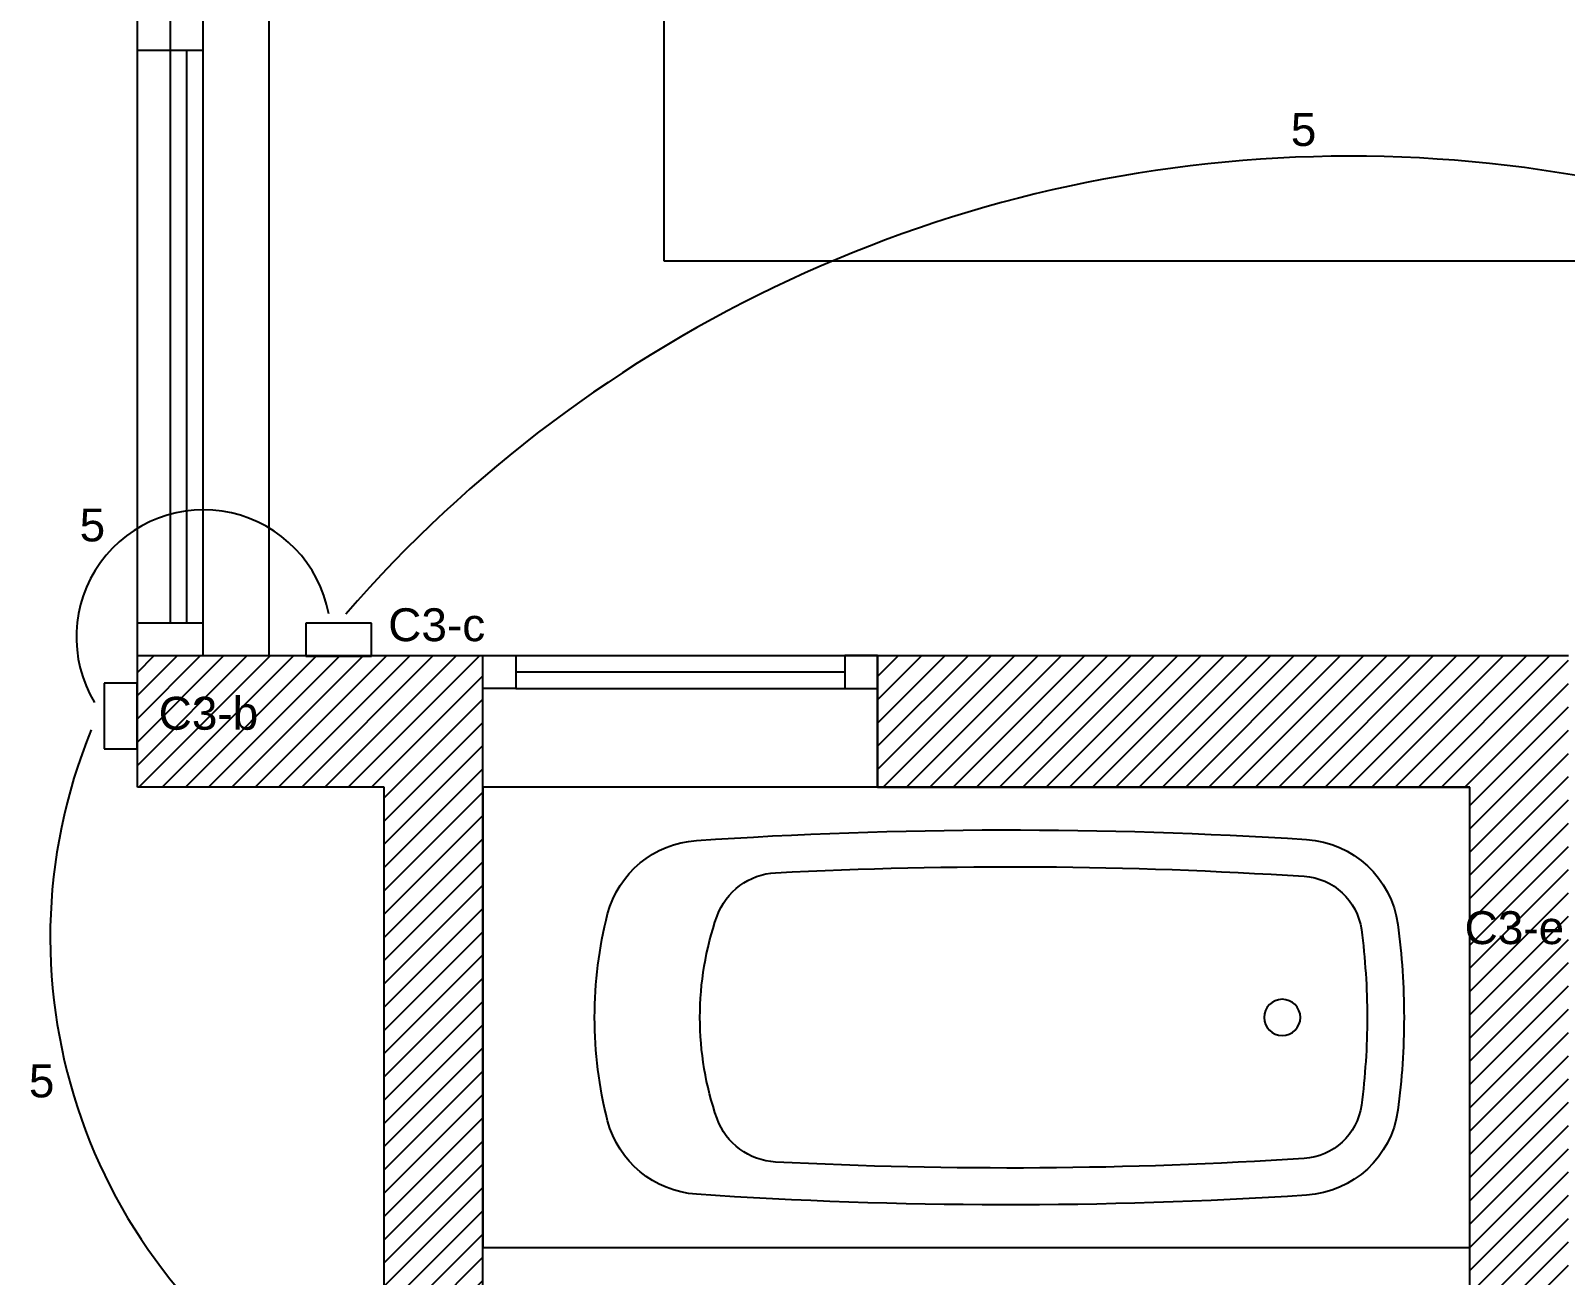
# Model space of a CAD drawing. Header units: millimetres. Extents: x -269 to 325, y -184 to 236.
# Drawn here: x 30.91 to 54.23, y 50.17 to 69.09 of the extents above; entities that cross this region are included whole.
import ezdxf

# ---------------------------------------------------------------- set-up
doc = ezdxf.new("R2010")
doc.units = ezdxf.units.MM
for name, color, linetype in [('01', 1, 'Continuous'), ('Equipamiento', 8, 'Continuous'), ('Hatch', 8, 'Continuous'), ('muros', 5, 'Continuous')]:
    doc.layers.add(name, color=color, linetype=linetype)
doc.styles.get("Standard").update_dxf_attribs({"font": 'arial.ttf'})
pattern_1 = [(45, (-1250.98112, -476.0581), (-0.176776695, 0.176776695), [])]

# ---------------------------------------------------------------- blocks, each defined once
blk = doc.blocks.new('A$C10014F18')
for p, q in [((0.025, 0.015), (0.025, 1.515)), ((0.025, 1.515), (0.725, 1.515)), ((0.725, 1.515), (0.725, 0.015)), ((0.725, 0.015), (0.025, 0.015))]:
    blk.add_line(p, q)
blk.add_circle((0.375, 1.23), 0.0275)
for centre, radius, start, end in [((0.2543, 1.2571), 0.15, 97.8246, 176.2997), ((0.375, 0.3406), 1.0744, 89.9997, 97.5485), ((0.375, 0.3406), 1.0744, 82.4515, 90.0003), ((0.4957, 1.2571), 0.15, 3.7003, 82.1754), ((0.375, 0.3406), 1.0184, 89.9997, 97.5327), ((0.375, 0.3406), 1.0184, 82.4673, 90.0003), ((0.2543, 1.2571), 0.094, 97.8246, 176.2997), ((0.4957, 1.2571), 0.094, 3.7003, 82.1754), ((7.09, 0.815), 7, 176.2997, 183.89475), ((7.09, 0.815), 6.944, 176.2997, 182.93094), ((-6.34, 0.815), 6.944, 357.06914, 3.70038), ((-6.34, 0.815), 7, 356.10532, 3.70038), ((0.255, 0.4651), 0.1, 182.9309, 250.2221), ((0.495, 0.4651), 0.1, 289.7779, 357.0691), ((0.375, 0.8139), 0.4689, 250.8482, 270.0045), ((0.375, 0.8139), 0.4689, 269.9955, 289.1518), ((0.2558, 0.3497), 0.15, 183.8947, 255.3014), ((0.4942, 0.3497), 0.15, 284.6986, 356.1053), ((0.375, 0.8242), 0.6392, 255.7621, 270.0018), ((0.375, 0.8242), 0.6392, 269.9982, 284.2379)]:
    blk.add_arc(centre, radius, start, end)

msp = doc.modelspace()

# ---------------------------------------------------------------- hatches: boundary and pattern name
at = {"layer": 'Hatch'}
h = msp.add_hatch(dxfattribs=at)
h.set_pattern_fill('ANSI31', color=256, scale=2, style=0)
h.set_pattern_definition(pattern_1)
h.paths.add_polyline_path([(37.781, 59.59), (32.531, 59.59), (32.531, 57.59), (36.281, 57.59), (36.281, 29.54), (32.531, 29.54), (32.531, 28.04), (37.781, 28.04)])
h = msp.add_hatch(dxfattribs=at)
h.set_pattern_fill('ANSI31', color=256, scale=2, style=0)
h.set_pattern_definition(pattern_1)
h.paths.add_polyline_path([(52.781, 57.59), (52.781, 29.54), (45.781, 29.54), (45.781, 28.04), (54.281, 28.04), (54.281, 59.59), (43.781, 59.59), (43.781, 57.59)])

# ---------------------------------------------------------------- linework, layer by layer
at = {"color": 7, "true_color": 0xffffff}
for p, q in [((36.091, 60.081), (35.091, 60.081)), ((35.091, 60.081), (35.091, 59.581)), ((36.091, 59.581), (36.091, 60.081)), ((35.091, 59.581), (35.591, 59.581)), ((35.591, 59.581), (36.091, 59.581)), ((32.529, 59.172), (32.029, 59.172)), ((32.029, 59.172), (32.029, 58.172)), ((32.529, 58.672), (32.529, 59.172)), ((32.529, 58.172), (32.529, 58.672)), ((32.029, 58.172), (32.529, 58.172))]:
    msp.add_line(p, q, dxfattribs=at)
at = {"color": 3}
for centre, radius, start, end in [((50.963, 46.963), 20.219, 42.6217, 139.0239), ((33.538, 59.872), 1.934, 10.5457, 210.996), ((39.523, 55.306), 8.315, 157.6796, 241.1019)]:
    msp.add_arc(centre, radius, start, end, dxfattribs=at)
at = {"layer": '01'}
for p, q in [((40.531, 86.59), (40.531, 65.59)), ((32.531, 59.59), (32.531, 78.59)), ((32.531, 60), (32.531, 78.59)), ((33.531, 59.59), (33.531, 78.59)), ((33.031, 78.09), (33.031, 60.09)), ((33.531, 68.79), (32.531, 68.79)), ((33.281, 60.09), (33.281, 68.79)), ((40.531, 65.59), (77.081, 65.59)), ((32.531, 60.09), (33.531, 60.09)), ((43.281, 59.34), (38.281, 59.34)), ((38.281, 59.09), (43.281, 59.09))]:
    msp.add_line(p, q, dxfattribs=at)
for points in [[(37.781, 59.09), (37.781, 59.59), (38.281, 59.59), (38.281, 59.09)], [(37.781, 57.59), (37.781, 59.59), (43.781, 59.59), (43.781, 57.59)], [(43.781, 59.09), (43.781, 59.59), (43.281, 59.59), (43.281, 59.09)]]:
    msp.add_lwpolyline(points, close=True, dxfattribs=at)
at = {"layer": 'Equipamiento'}
for p, q in [((34.531, 80.59), (34.531, 59.59)), ((49.531, 50.59), (52.781, 50.59))]:
    msp.add_line(p, q, dxfattribs=at)
at = {"layer": 'muros'}
for p, q in [((32.531, 57.59), (32.531, 59.59)), ((32.531, 59.59), (37.781, 59.59)), ((37.781, 28.04), (37.781, 59.59)), ((43.781, 59.59), (54.281, 59.59)), ((43.781, 57.59), (43.781, 59.59)), ((36.281, 57.59), (32.531, 57.59)), ((36.281, 29.54), (36.281, 57.59)), ((43.781, 57.59), (52.781, 57.59)), ((52.781, 29.54), (52.781, 57.59))]:
    msp.add_line(p, q, dxfattribs=at)

# ---------------------------------------------------------------- block references
at = {"layer": 'Equipamiento', "xscale": -10, "yscale": 10, "zscale": 10, "rotation": 270}
msp.add_blockref('A$C10014F18', (37.631, 50.34), dxfattribs=at)

# ---------------------------------------------------------------- texts
at = {"color": 3, "char_height": 0.5, "attachment_point": 1}
for s, insert in [('\\pxqc;5', (49.456, 67.837)), ('\\pxqc;5', (31.049, 61.826)), ('\\pxqc;C3-c', (36.282, 60.309)), ('\\pxqc;C3-b', (32.813, 58.963)), ('\\pxqc;C3-e', (52.66, 55.704)), ('\\pxqc;5', (30.278, 53.374))]:
    msp.add_mtext_dynamic_manual_height_columns(s, width=1.59701, gutter_width=12.5, heights=[0], dxfattribs=dict(at, insert=insert))

doc.saveas('drawing.dxf')
